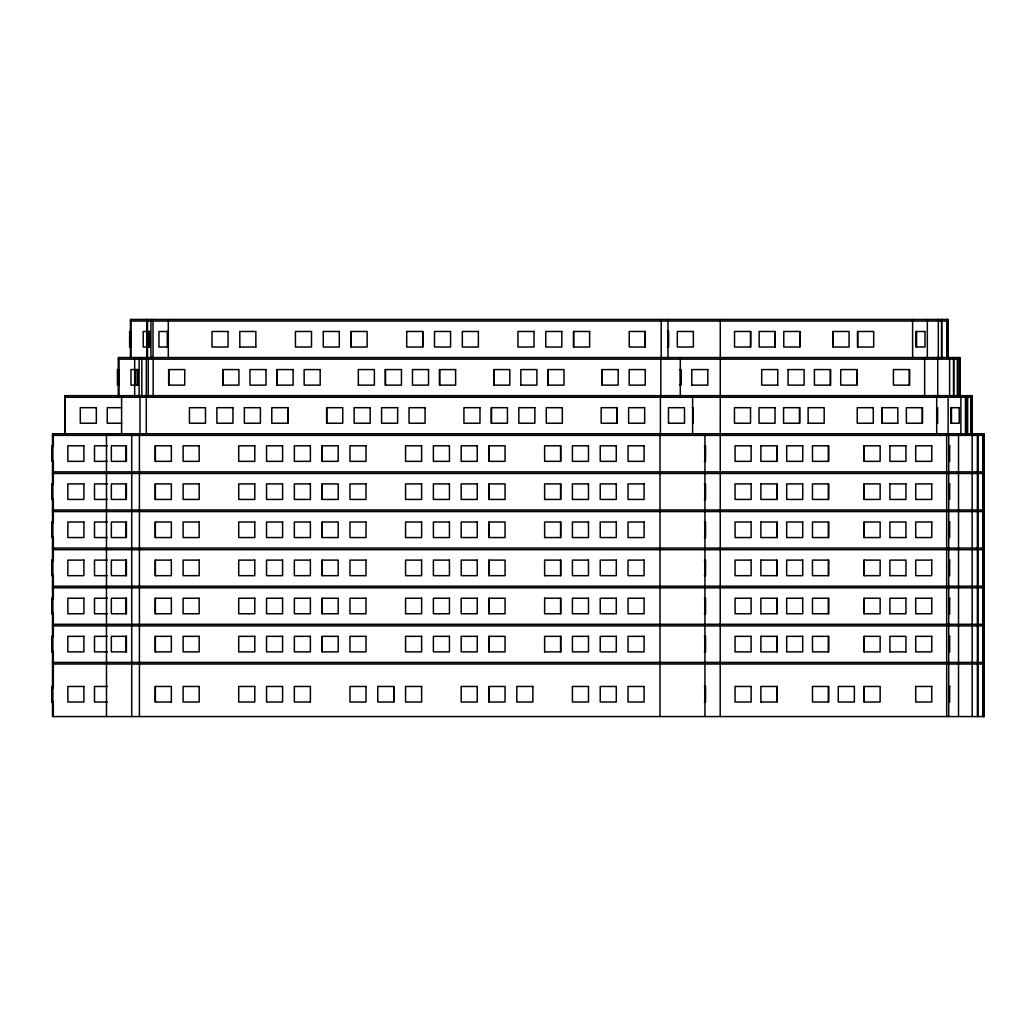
<?xml version="1.0" encoding="UTF-8"?>
<svg xmlns="http://www.w3.org/2000/svg" width="1036" height="1036" viewBox="0 0 1036 1036"><rect width="100%" height="100%" fill="white"/><g stroke="black" fill="none" stroke-linecap="round" stroke-linejoin="round"><path stroke-width="1.5" d="M130.445 321.043L948.005 321.043M351.062 331.481L367.132 331.481L367.132 347.021L351.062 347.021L351.062 331.481L351.087 347.021M406.695 331.481L422.753 331.481L422.753 347.021L406.695 347.021L406.721 331.481M589.639 331.481L573.581 331.481L573.581 347.021L589.639 347.021L589.613 331.481M645.273 331.481L629.215 331.481L629.24 347.021L645.273 347.021L645.273 331.481L645.247 347.021M667.443 331.481L668.608 331.481L668.608 347.021L667.443 347.021M750.608 331.481L734.537 331.481L734.537 347.021L750.608 347.021L750.608 331.481L750.556 347.021M775.213 331.481L759.155 331.481L759.155 347.021L775.213 347.021L775.213 331.481L775.174 347.021M799.831 331.481L783.773 331.481L783.773 347.021L799.831 347.021L799.831 331.481L799.779 347.021M832.996 331.481L849.067 331.481L849.067 347.021L832.996 347.021L832.996 331.481L833.048 347.021M857.614 331.481L873.685 331.481L873.685 347.021L857.614 347.021L857.614 331.481L857.666 347.021M239.808 347.021L255.866 347.021M118.285 359.155L680.289 359.155M680.859 359.155L960.087 359.155M168.7 369.58L184.758 369.58L184.732 385.133L168.7 385.133L168.7 369.58L168.726 385.133M222.869 369.58L238.927 369.58L238.902 385.133L222.869 385.133L222.869 369.58L222.895 385.133M385.392 369.58L401.463 369.58L401.437 385.133L385.392 385.133L385.392 369.58L385.418 385.133M493.745 369.58L509.803 369.58L509.803 385.133L493.745 385.133L493.745 369.58L493.771 385.133M547.914 369.58L563.985 369.58L563.985 385.133L547.914 385.133L547.914 369.58L547.94 385.133M679.745 369.58L680.924 369.58L680.924 385.133L679.745 385.133M707.834 369.58L691.763 369.58L691.815 385.133M788.046 369.58L804.117 369.58L804.117 385.133L788.046 385.133L788.098 369.58M830.458 369.58L814.387 369.58L814.438 385.133L830.458 385.133L830.458 369.58L830.406 385.133M856.785 369.58L840.727 369.58L840.727 385.133L856.785 385.133L856.785 369.58L856.746 385.133M909.466 369.58L893.408 369.58L893.446 385.133L909.466 385.133L909.466 369.58L909.414 385.133M358.301 385.133L374.372 385.133L374.372 369.58L358.301 369.58L358.339 385.133M520.836 385.133L536.894 385.133L536.894 369.58L520.836 369.58L520.862 385.133M691.763 385.133L707.834 385.133L707.782 369.58M777.777 385.133L761.706 385.133L761.706 369.58L777.777 369.58L777.725 385.133M64.815 397.267L692.618 397.267M693.175 397.267L972.144 397.267M121.691 407.692L107.252 407.692L107.252 423.232L121.691 423.232M205.504 407.692L189.446 407.692L189.446 423.232L205.504 423.232L205.478 407.692M244.341 407.692L260.399 407.692L260.399 423.232L244.341 423.232L244.366 407.692M287.853 407.692L271.782 407.692L271.782 423.232L287.853 423.232L287.853 407.692L287.827 423.232M326.677 407.692L342.748 407.692L342.748 423.232L326.677 423.232L326.677 407.692L326.716 423.232M617.223 407.692L601.165 407.692L601.165 423.232L617.223 423.232L617.223 407.692L617.197 423.232M644.664 407.692L628.606 407.692L628.606 423.232L644.664 423.232L644.638 407.692M692.437 407.692L693.239 407.692L693.239 423.232L692.437 423.232M922.39 407.692L906.332 407.692L906.383 423.232L922.39 423.232L922.39 407.692L922.351 423.232M936.829 407.692L937.632 407.692L937.632 423.232L936.829 423.232M668.466 423.232L684.524 423.232L684.498 407.692L668.466 407.692L668.492 423.232M808.119 423.232L824.177 423.232L824.177 407.692L808.119 407.692L808.158 423.232M897.836 423.232L881.778 423.232L881.778 407.692L897.836 407.692L897.798 423.232M52.512 435.366L984.2 435.366M52.94 445.804L51.8 445.804L51.8 461.344L52.94 461.344M107.343 445.804L94.509 445.804L94.509 461.344L107.343 461.344M171.367 445.804L155.296 445.804L155.296 461.344L171.367 461.344L171.341 445.804M310.399 445.804L294.341 445.804L294.366 461.344L310.399 461.344L310.373 445.804M322.144 445.804L338.215 445.804L338.189 461.344L322.144 461.344L322.144 445.804L322.17 461.344M488.992 445.804L505.063 445.804L505.037 461.344L488.992 461.344L488.992 445.804L489.018 461.344M704.376 445.804L705.542 445.804L705.542 461.344L704.376 461.344M760.864 445.804L776.922 445.804L776.922 461.344L760.864 461.344L760.916 445.804M828.541 445.804L812.47 445.804L812.522 461.344L828.541 461.344L828.541 445.804L828.489 461.344M864.089 445.804L880.16 445.804L880.108 461.344L864.089 461.344L864.089 445.804L864.141 461.344M889.898 445.804L905.956 445.804M544.612 461.344L560.67 461.344L560.67 445.804L544.612 445.804L544.638 461.344M52.512 471.872L984.2 471.872M52.512 473.478L984.2 473.478M52.94 483.903L51.8 483.903L51.8 499.443L52.94 499.443M107.343 483.903L94.509 483.903L94.509 499.443L107.343 499.443M310.399 483.903L294.341 483.903L294.366 499.443L310.399 499.443L310.373 483.903M322.144 483.903L338.215 483.903L338.215 499.443L322.144 499.443L322.144 483.903L322.17 499.443M488.992 483.903L505.063 483.903L505.063 499.443L488.992 499.443L488.992 483.903L489.018 499.443M704.376 483.903L705.542 483.903L705.542 499.443L704.376 499.443M760.864 483.903L776.922 483.903L776.922 499.443L760.864 499.443L760.916 483.903M828.541 483.903L812.47 483.903L812.47 499.443L828.541 499.443L828.541 483.903L828.489 499.443M864.089 483.903L880.16 483.903L880.108 499.443L864.089 499.443L864.089 483.903L864.141 499.443M889.898 483.903L905.956 483.903M171.367 499.443L155.296 499.443L155.296 483.903L171.367 483.903L171.341 499.443M544.612 499.443L560.67 499.443L560.67 483.903L544.612 483.903L544.638 499.443M52.512 509.984L984.2 509.984M52.512 511.577L984.2 511.577M52.94 522.014L51.8 522.014L51.8 537.554L52.94 537.554M107.343 522.014L94.509 522.014L94.509 537.554L107.343 537.554M310.399 522.014L294.341 522.014L294.341 537.554L310.399 537.554L310.373 522.014M322.144 522.014L338.215 522.014L338.189 537.554L322.144 537.554L322.144 522.014L322.17 537.554M488.992 522.014L505.063 522.014L505.037 537.554L488.992 537.554L488.992 522.014L489.018 537.554M704.376 522.014L705.542 522.014L705.542 537.554L704.376 537.554M760.864 522.014L776.922 522.014L776.922 537.554L760.864 537.554L760.916 522.014M828.541 522.014L812.47 522.014L812.47 537.554L828.541 537.554L828.541 522.014L828.489 537.554M864.089 522.014L880.16 522.014L880.108 537.554L864.089 537.554L864.089 522.014L864.141 537.554M171.367 537.554L155.296 537.554L155.296 522.014L171.367 522.014L171.341 537.554M544.612 537.554L560.67 537.554L560.67 522.014L544.612 522.014L544.638 537.554M889.898 537.554L905.956 537.554M52.512 548.083L984.2 548.083M52.512 549.689L984.2 549.689M52.94 560.113L51.8 560.113L51.8 575.666L52.94 575.666M107.343 560.113L94.509 560.113L94.509 575.666L107.343 575.666M171.367 560.113L155.296 560.113L155.296 575.666L171.367 575.666L171.341 560.113M310.399 560.113L294.341 560.113L294.341 575.666L310.399 575.666L310.373 560.113M322.144 560.113L338.215 560.113L338.215 575.666L322.144 575.666L322.144 560.113L322.17 575.666M488.992 560.113L505.063 560.113L505.063 575.666L488.992 575.666L488.992 560.113L489.018 575.666M704.376 560.113L705.542 560.113L705.542 575.666L704.376 575.666M760.864 560.113L776.922 560.113L776.922 575.666L760.864 575.666L760.916 560.113M828.541 560.113L812.47 560.113L812.47 575.666L828.541 575.666L828.541 560.113L828.489 575.666M864.089 560.113L880.16 560.113L880.108 575.666L864.089 575.666L864.089 560.113L864.141 575.666M544.612 575.666L560.67 575.666L560.67 560.113L544.612 560.113L544.638 575.666M889.898 575.666L905.956 575.666M52.512 586.195L984.2 586.195M52.512 587.8L984.2 587.8M52.94 598.225L51.8 598.225L51.8 613.765L52.94 613.765M107.343 598.225L94.509 598.225L94.509 613.765L107.343 613.765M171.367 598.225L155.296 598.225L155.296 613.765L171.367 613.765L171.341 598.225M310.399 598.225L294.341 598.225L294.366 613.765L310.399 613.765L310.373 598.225M322.144 598.225L338.215 598.225L338.189 613.765L322.144 613.765L322.144 598.225L322.17 613.765M488.992 598.225L505.063 598.225L505.063 613.765L488.992 613.765L488.992 598.225L489.018 613.765M544.612 598.225L560.67 598.225L560.67 613.765L544.612 613.765L544.638 598.225M704.376 598.225L705.542 598.225L705.542 613.765L704.376 613.765M828.541 598.225L812.47 598.225L812.47 613.765L828.541 613.765L828.541 598.225L828.489 613.765M864.089 598.225L880.16 598.225L880.108 613.765L864.089 613.765L864.089 598.225L864.141 613.765M905.956 598.225L889.898 598.225L889.95 613.765M760.864 613.765L776.922 613.765L776.922 598.225L760.864 598.225L760.916 613.765M889.898 613.765L905.956 613.765L905.917 598.225M52.512 624.294L984.2 624.294M52.512 625.899L984.2 625.899M52.94 636.337L51.8 636.337L51.8 651.877L52.94 651.877M107.343 636.337L94.509 636.337L94.509 651.877L107.343 651.877M171.367 636.337L155.296 636.337L155.296 651.877L171.367 651.877L171.341 636.337M310.399 636.337L294.341 636.337L294.366 651.877L310.399 651.877L310.373 636.337M322.144 636.337L338.215 636.337L338.215 651.877L322.144 651.877L322.144 636.337L322.17 651.877M488.992 636.337L505.063 636.337L505.037 651.877L488.992 651.877L488.992 636.337L489.018 651.877M704.376 636.337L705.542 636.337L705.542 651.877L704.376 651.877M760.864 636.337L776.922 636.337L776.922 651.877L760.864 651.877L760.916 636.337M828.541 636.337L812.47 636.337L812.522 651.877L828.541 651.877L828.541 636.337L828.489 651.877M864.089 636.337L880.16 636.337L880.108 651.877L864.089 651.877L864.089 636.337L864.141 651.877M544.612 651.877L560.67 651.877L560.67 636.337L544.612 636.337L544.638 651.877M889.898 651.877L905.956 651.877M52.512 662.405L984.2 662.405M52.512 664.011L984.2 664.011M52.94 686.467L51.8 686.467L51.8 702.019L52.94 702.019M107.343 686.467L94.509 686.467L94.509 702.019L107.343 702.019M393.822 686.467L377.764 686.467L377.764 702.019L393.822 702.019L393.822 686.467L393.797 702.019M488.992 686.467L505.063 686.467L505.037 702.019L488.992 702.019L488.992 686.467L489.018 702.019M704.376 686.467L705.542 686.467L705.542 702.019L704.376 702.019M828.541 686.467L812.47 686.467L812.522 702.019L828.541 702.019L828.541 686.467L828.489 702.019M864.089 686.467L880.16 686.467L880.108 702.019L864.089 702.019L864.089 686.467L864.141 702.019M171.367 702.019L155.296 702.019L155.296 686.467L171.367 686.467L171.341 702.019M310.399 702.019L294.341 702.019L294.341 686.467L310.399 686.467L310.373 702.019M760.864 702.019L776.922 702.019L776.922 686.467L760.864 686.467L760.916 702.019M983.475 435.366L983.475 433.76L983.475 716.562M982.75 433.76L982.75 716.562M978.049 433.76L978.023 716.562M977.401 433.76L977.401 716.562M976.935 433.76L976.935 435.366M975.446 433.76L975.446 435.366M972.713 433.76L972.713 435.366M972.182 716.562L972.144 395.661L64.815 395.661L64.815 433.76M971.651 395.661L971.651 433.76M971.47 395.661L971.47 433.76M970.965 395.661L970.965 433.76M970.033 433.76L970.033 435.366M967.663 395.661L967.663 433.76M966.394 433.76L966.394 435.366M965.94 395.661L965.94 433.76M965.448 395.661L965.448 433.76M960.903 395.661L960.903 433.76M960.087 395.661L960.087 357.55L118.285 357.55L118.285 395.661M959.465 357.55L959.465 395.661M959.181 357.55L959.181 395.661M958.52 433.76L958.52 716.562M957.316 357.55L957.316 395.661M953.845 357.55L953.845 395.661M953.496 357.55L953.496 395.661M951.462 407.692L951.462 423.232M949.611 357.55L949.611 395.661M948.717 433.76L948.717 716.562M948.121 395.661L948.121 433.76M948.005 357.55L948.005 319.438L130.445 319.438L130.445 332.155M946.956 319.438L946.956 357.55M946.684 433.76L946.684 716.562M941.737 319.438L941.737 357.55M941.543 319.438L941.543 357.55M938.318 319.438L938.318 357.55M937.722 357.55L937.722 395.661M936.686 395.661L936.686 433.76M927.324 319.438L927.324 357.55M924.643 357.55L924.643 395.661M916.575 331.481L916.575 347.021M912.612 319.438L912.612 357.55M905.917 445.804L905.956 461.344L889.898 461.344L889.95 445.804M905.917 483.903L905.956 499.443L889.898 499.443L889.95 483.903M905.917 537.554L905.956 522.014L889.898 522.014L889.95 537.554M905.917 575.666L905.956 560.113L889.898 560.113L889.95 575.666M905.917 651.877L905.956 636.337L889.898 636.337L889.95 651.877M881.83 407.692L881.83 423.232M799.572 407.692L799.572 423.232M776.883 445.804L776.883 461.344M776.883 483.903L776.883 499.443M776.883 522.014L776.883 537.554M776.883 560.113L776.883 575.666M776.883 598.225L776.883 613.765M776.883 636.337L776.883 651.877M776.883 686.467L776.883 702.019M720.279 319.438L720.201 716.562M705.179 445.804L705.179 461.344M705.179 483.903L705.179 499.443M705.179 522.014L705.179 537.554M705.179 560.113L705.179 575.666M705.179 598.225L705.179 613.765M705.179 636.337L705.179 651.877M705.179 686.467L705.179 702.019M704.946 433.76L704.946 716.562M704.739 445.804L704.739 461.344M704.739 483.903L704.739 499.443M704.739 522.014L704.739 537.554M704.739 560.113L704.739 575.666M704.739 598.225L704.739 613.765M704.739 636.337L704.739 651.877M704.739 686.467L704.739 702.019M703.871 433.76L703.871 435.366M692.864 407.692L692.864 423.232M692.618 395.661L692.618 433.76M680.548 369.58L680.548 385.133M680.289 357.55L680.289 395.661M668.246 331.481L668.246 347.021M667.961 319.438L667.961 357.55M667.806 331.481L667.806 347.021M661.188 319.438L661.188 357.55M660.8 357.55L660.8 395.661M660.398 395.661L660.398 433.76M660.01 433.76L660.01 716.562M602.123 369.58L602.123 385.133M573.607 331.481L573.607 347.021M560.644 445.804L560.644 461.344M560.644 483.903L560.644 499.443M560.644 522.014L560.644 537.554M560.644 560.113L560.644 575.666M560.644 598.225L560.644 613.765M560.644 636.337L560.644 651.877M491.401 407.692L491.401 423.232M439.601 369.58L439.601 385.133M422.727 331.481L422.727 347.021M277.065 369.58L277.065 385.133M255.84 347.021L255.866 331.481L239.808 331.481L239.834 347.021M168.298 319.438L168.298 357.55M167.275 331.481L167.275 347.021M155.322 445.804L155.322 461.344M155.322 483.903L155.322 499.443M155.322 522.014L155.322 537.554M155.322 560.113L155.322 575.666M155.322 598.225L155.322 613.765M155.322 636.337L155.322 651.877M155.322 686.467L155.322 702.019M153.173 357.55L153.173 395.661M153.017 319.438L153.017 357.55M150.932 319.438L150.932 357.55M149.003 331.481L149.003 347.021M148.239 357.55L148.239 395.661M147.565 331.481L147.565 347.021M147.539 319.438L147.539 357.55M146.736 319.438L146.736 357.55M146.296 357.55L146.296 433.76M141.841 357.55L141.841 395.661M139.977 395.661L139.977 433.76M139.42 433.76L139.42 716.562M139.109 357.55L139.109 395.661M137.063 369.58L137.063 385.133M134.822 369.58L134.822 385.133M134.667 357.55L134.667 395.661M131.714 433.76L131.714 716.562M130.912 319.438L130.912 357.55M130.445 346.438L130.445 357.55M129.824 331.481L129.824 347.021M126.081 445.804L126.081 461.344M126.081 483.903L126.081 499.443M126.081 522.014L126.081 537.554M126.081 560.113L126.081 575.666M126.081 598.225L126.081 613.765M126.081 636.337L126.081 651.877M121.6 395.661L121.6 433.76M119.464 433.76L119.438 435.366M119.011 357.55L119.011 395.661M118.531 369.58L118.467 385.133M117.91 369.58L117.91 385.133M117.664 369.58L117.728 385.133M115.475 433.76L115.475 435.366M114.983 433.76L114.983 435.366M111.525 433.76L111.525 435.366M110.541 433.76L110.541 435.366M106.475 433.76L106.475 716.562M65.113 395.661L65.113 433.76M53.328 433.76L53.328 446.477M53.328 460.761L53.328 484.589M53.328 498.873L53.328 522.688M53.328 536.972L53.328 560.8M53.328 575.084L53.328 598.899M53.328 613.183L53.328 637.01M53.328 651.294L53.328 687.891M53.328 702.227L53.328 716.562M52.603 445.804L52.603 461.344M52.603 483.903L52.603 499.443M52.603 522.014L52.603 537.554M52.603 560.113L52.603 575.666M52.603 598.225L52.603 613.765M52.603 636.337L52.603 651.877M52.603 686.467L52.603 702.019M52.137 445.804L52.137 461.344M52.137 483.903L52.137 499.443M52.137 522.014L52.137 537.554M52.137 560.113L52.137 575.666M52.137 598.225L52.137 613.765M52.137 636.337L52.137 651.877M52.137 686.467L52.137 702.019M130.627 331.481L129.629 331.481L129.629 347.021L130.627 347.021L130.627 331.481M149.806 331.481L143.214 331.481L143.214 347.021L149.806 347.021L149.806 331.481M167.961 331.481L158.948 331.481L158.948 347.021L167.961 347.021L167.961 331.481M228.049 331.481L211.991 331.481L212.017 347.021L228.049 347.021L228.049 331.481M311.499 331.481L295.428 331.481L295.454 347.021L311.499 347.021L311.499 331.481M339.316 331.481L323.245 331.481L323.271 347.021L339.316 347.021L339.29 331.481M450.569 331.481L434.511 331.481L434.511 347.021L450.569 347.021L450.569 331.481M478.386 331.481L462.328 331.481L462.328 347.021L478.386 347.021L478.36 331.481M534.019 331.481L517.948 331.481L517.948 347.021L534.019 347.021L534.019 331.481M561.823 331.481L545.765 331.481L545.765 347.021L561.823 347.021L561.797 331.481M693.369 331.481L677.311 331.481L677.311 347.021L693.369 347.021L693.33 331.481M924.98 331.481L915.902 331.481L915.902 347.021L924.98 347.021L924.98 331.481M118.713 369.58L117.482 369.58L117.482 385.133L118.713 385.133L118.713 369.58M137.866 369.58L130.989 369.58L130.989 385.133L137.866 385.133L137.866 369.58M266.019 369.58L249.961 369.58L249.961 385.133L266.019 385.133L265.993 369.58M293.11 369.58L277.039 369.58L277.039 385.133L293.11 385.133L293.11 369.58M320.189 369.58L304.131 369.58L304.157 385.133L320.189 385.133L320.163 369.58M428.541 369.58L412.483 369.58L412.483 385.133L428.541 385.133L428.515 369.58M455.633 369.58L439.575 369.58L439.575 385.133L455.633 385.133L455.607 369.58M618.155 369.58L602.097 369.58L602.097 385.133L618.155 385.133L618.155 369.58M645.247 369.58L629.176 369.58L629.176 385.133L645.247 385.133L645.247 369.58M96.348 407.692L80.29 407.692L80.303 423.232L96.348 423.232L96.335 407.692M232.958 407.692L216.887 407.692L216.887 423.232L232.958 423.232L232.958 407.692M370.189 407.692L354.131 407.692L354.157 423.232L370.189 423.232L370.163 407.692M397.643 407.692L381.585 407.692L381.585 423.232L397.643 423.232L397.643 407.692M425.084 407.692L409.026 407.692L409.052 423.232L425.084 423.232L425.058 407.692M479.979 407.692L463.921 407.692L463.921 423.232L479.979 423.232L479.979 407.692M507.433 407.692L491.375 407.692L491.375 423.232L507.433 423.232L507.433 407.692M534.874 407.692L518.816 407.692L518.816 423.232L534.874 423.232L534.848 407.692M562.328 407.692L546.27 407.692L546.296 423.232L562.328 423.232L562.328 407.692M750.517 407.692L734.459 407.692L734.459 423.232L750.517 423.232L750.517 407.692M775.07 407.692L759.012 407.692L759.051 423.232L775.07 423.232L775.019 407.692M799.624 407.692L783.566 407.692L783.566 423.232L799.624 423.232L799.624 407.692M873.283 407.692L857.225 407.692L857.225 423.232L873.283 423.232L873.283 407.692M959.232 407.692L950.763 407.692L950.763 423.232L959.232 423.232L959.232 407.692M984.2 433.76L52.512 433.76L52.512 716.562L984.2 716.562L984.2 433.76M83.903 445.804L67.845 445.804L67.858 461.344L83.903 461.344L83.89 445.804M126.405 445.804L111.344 445.804L111.344 461.344L126.405 461.344L126.405 445.804M199.171 445.804L183.113 445.804L183.139 461.344L199.171 461.344L199.145 445.804M254.791 445.804L238.72 445.804L238.72 461.344L254.791 461.344L254.791 445.804M282.595 445.804L266.537 445.804L266.563 461.344L282.595 461.344L282.595 445.804M366.019 445.804L349.961 445.804L349.961 461.344L366.019 461.344L366.019 445.804M421.639 445.804L405.568 445.804L405.568 461.344L421.639 461.344L421.613 445.804M449.443 445.804L433.385 445.804L433.385 461.344L449.443 461.344L449.443 445.804M477.246 445.804L461.188 445.804L461.188 461.344L477.246 461.344L477.22 445.804M588.487 445.804L572.416 445.804L572.416 461.344L588.487 461.344L588.461 445.804M616.29 445.804L600.232 445.804L600.258 461.344L616.29 461.344L616.265 445.804M644.094 445.804L628.036 445.804L628.062 461.344L644.094 461.344L644.068 445.804M751.126 445.804L735.055 445.804L735.107 461.344L751.126 461.344L751.126 445.804M802.732 445.804L786.674 445.804L786.712 461.344L802.732 461.344L802.732 445.804M931.765 445.804L915.707 445.804L915.707 461.344L931.765 461.344L931.765 445.804M949.662 445.804L948.859 445.804L948.859 461.344L949.662 461.344L949.662 445.804M83.903 483.903L67.845 483.903L67.845 499.443L83.903 499.443L83.903 483.903M126.405 483.903L111.344 483.903L111.344 499.443L126.405 499.443L126.405 483.903M199.171 483.903L183.113 483.903L183.139 499.443L199.171 499.443L199.171 483.903M254.791 483.903L238.72 483.903L238.746 499.443L254.791 499.443L254.791 483.903M282.595 483.903L266.537 483.903L266.563 499.443L282.595 499.443L282.595 483.903M366.019 483.903L349.961 483.903L349.987 499.443L366.019 499.443L365.993 483.903M421.639 483.903L405.568 483.903L405.568 499.443L421.639 499.443L421.613 483.903M449.443 483.903L433.385 483.903L433.385 499.443L449.443 499.443L449.417 483.903M477.246 483.903L461.188 483.903L461.214 499.443L477.246 499.443L477.246 483.903M588.487 483.903L572.416 483.903L572.442 499.443L588.487 499.443L588.461 483.903M616.29 483.903L600.232 483.903L600.232 499.443L616.29 499.443L616.265 483.903M644.094 483.903L628.036 483.903L628.062 499.443L644.094 499.443L644.068 483.903M751.126 483.903L735.055 483.903L735.055 499.443L751.126 499.443L751.126 483.903M802.732 483.903L786.674 483.903L786.712 499.443L802.732 499.443L802.732 483.903M931.765 483.903L915.707 483.903L915.746 499.443L931.765 499.443L931.714 483.903M949.662 483.903L948.859 483.903L948.859 499.443L949.662 499.443L949.662 483.903M83.903 522.014L67.845 522.014L67.845 537.554L83.903 537.554L83.903 522.014M126.405 522.014L111.344 522.014L111.344 537.554L126.405 537.554L126.405 522.014M199.171 522.014L183.113 522.014L183.113 537.554L199.171 537.554L199.145 522.014M254.791 522.014L238.72 522.014L238.746 537.554L254.791 537.554L254.765 522.014M282.595 522.014L266.537 522.014L266.537 537.554L282.595 537.554L282.595 522.014M366.019 522.014L349.961 522.014L349.987 537.554L366.019 537.554L366.019 522.014M421.639 522.014L405.568 522.014L405.568 537.554L421.639 537.554L421.613 522.014M449.443 522.014L433.385 522.014L433.411 537.554L449.443 537.554L449.417 522.014M477.246 522.014L461.188 522.014L461.188 537.554L477.246 537.554L477.246 522.014M588.487 522.014L572.416 522.014L572.416 537.554L588.487 537.554L588.461 522.014M616.29 522.014L600.232 522.014L600.232 537.554L616.29 537.554L616.29 522.014M644.094 522.014L628.036 522.014L628.062 537.554L644.094 537.554L644.068 522.014M751.126 522.014L735.055 522.014L735.107 537.554L751.126 537.554L751.126 522.014M802.732 522.014L786.674 522.014L786.674 537.554L802.732 537.554L802.68 522.014M931.765 522.014L915.707 522.014L915.746 537.554L931.765 537.554L931.765 522.014M949.662 522.014L948.859 522.014L948.859 537.554L949.662 537.554L949.662 522.014M83.903 560.113L67.845 560.113L67.845 575.666L83.903 575.666L83.89 560.113M126.405 560.113L111.344 560.113L111.344 575.666L126.405 575.666L126.405 560.113M199.171 560.113L183.113 560.113L183.113 575.666L199.171 575.666L199.171 560.113M254.791 560.113L238.72 560.113L238.72 575.666L254.791 575.666L254.765 560.113M282.595 560.113L266.537 560.113L266.537 575.666L282.595 575.666L282.595 560.113M366.019 560.113L349.961 560.113L349.961 575.666L366.019 575.666L365.993 560.113M421.639 560.113L405.568 560.113L405.568 575.666L421.639 575.666L421.613 560.113M449.443 560.113L433.385 560.113L433.385 575.666L449.443 575.666L449.417 560.113M477.246 560.113L461.188 560.113L461.214 575.666L477.246 575.666L477.22 560.113M588.487 560.113L572.416 560.113L572.416 575.666L588.487 575.666L588.461 560.113M616.29 560.113L600.232 560.113L600.258 575.666L616.29 575.666L616.29 560.113M644.094 560.113L628.036 560.113L628.036 575.666L644.094 575.666L644.068 560.113M751.126 560.113L735.055 560.113L735.055 575.666L751.126 575.666L751.126 560.113M802.732 560.113L786.674 560.113L786.674 575.666L802.732 575.666L802.68 560.113M931.765 560.113L915.707 560.113L915.746 575.666L931.765 575.666L931.765 560.113M949.662 560.113L948.859 560.113L948.859 575.666L949.662 575.666L949.662 560.113M83.903 598.225L67.845 598.225L67.845 613.765L83.903 613.765L83.903 598.225M126.405 598.225L111.344 598.225L111.344 613.765L126.405 613.765L126.405 598.225M199.171 598.225L183.113 598.225L183.113 613.765L199.171 613.765L199.145 598.225M254.791 598.225L238.72 598.225L238.72 613.765L254.791 613.765L254.791 598.225M282.595 598.225L266.537 598.225L266.563 613.765L282.595 613.765L282.569 598.225M366.019 598.225L349.961 598.225L349.961 613.765L366.019 613.765L365.993 598.225M421.639 598.225L405.568 598.225L405.568 613.765L421.639 613.765L421.639 598.225M449.443 598.225L433.385 598.225L433.385 613.765L449.443 613.765L449.443 598.225M477.246 598.225L461.188 598.225L461.188 613.765L477.246 613.765L477.246 598.225M588.487 598.225L572.416 598.225L572.416 613.765L588.487 613.765L588.461 598.225M616.29 598.225L600.232 598.225L600.258 613.765L616.29 613.765L616.29 598.225M644.094 598.225L628.036 598.225L628.062 613.765L644.094 613.765L644.068 598.225M751.126 598.225L735.055 598.225L735.107 613.765L751.126 613.765L751.074 598.225M802.732 598.225L786.674 598.225L786.674 613.765L802.732 613.765L802.68 598.225M931.765 598.225L915.707 598.225L915.746 613.765L931.765 613.765L931.765 598.225M949.662 598.225L948.859 598.225L948.859 613.765L949.662 613.765L949.662 598.225M83.903 636.337L67.845 636.337L67.845 651.877L83.903 651.877L83.89 636.337M126.405 636.337L111.344 636.337L111.344 651.877L126.405 651.877L126.405 636.337M199.171 636.337L183.113 636.337L183.139 651.877L199.171 651.877L199.171 636.337M254.791 636.337L238.72 636.337L238.72 651.877L254.791 651.877L254.765 636.337M282.595 636.337L266.537 636.337L266.537 651.877L282.595 651.877L282.569 636.337M366.019 636.337L349.961 636.337L349.987 651.877L366.019 651.877L366.019 636.337M421.639 636.337L405.568 636.337L405.568 651.877L421.639 651.877L421.613 636.337M449.443 636.337L433.385 636.337L433.385 651.877L449.443 651.877L449.417 636.337M477.246 636.337L461.188 636.337L461.214 651.877L477.246 651.877L477.246 636.337M588.487 636.337L572.416 636.337L572.442 651.877L588.487 651.877L588.487 636.337M616.29 636.337L600.232 636.337L600.232 651.877L616.29 651.877L616.29 636.337M644.094 636.337L628.036 636.337L628.036 651.877L644.094 651.877L644.094 636.337M751.126 636.337L735.055 636.337L735.055 651.877L751.126 651.877L751.074 636.337M802.732 636.337L786.674 636.337L786.712 651.877L802.732 651.877L802.68 636.337M931.765 636.337L915.707 636.337L915.746 651.877L931.765 651.877L931.765 636.337M949.662 636.337L948.859 636.337L948.859 651.877L949.662 651.877L949.662 636.337M83.903 686.467L67.845 686.467L67.858 702.019L83.903 702.019L83.89 686.467M199.171 686.467L183.113 686.467L183.113 702.019L199.171 702.019L199.171 686.467M254.791 686.467L238.72 686.467L238.72 702.019L254.791 702.019L254.791 686.467M282.595 686.467L266.537 686.467L266.563 702.019L282.595 702.019L282.595 686.467M366.019 686.467L349.961 686.467L349.961 702.019L366.019 702.019L366.019 686.467M421.639 686.467L405.568 686.467L405.568 702.019L421.639 702.019L421.613 686.467M477.246 686.467L461.188 686.467L461.214 702.019L477.246 702.019L477.22 686.467M532.867 686.467L516.809 686.467L516.809 702.019L532.867 702.019L532.867 686.467M588.487 686.467L572.416 686.467L572.442 702.019L588.487 702.019L588.487 686.467M616.29 686.467L600.232 686.467L600.258 702.019L616.29 702.019L616.29 686.467M644.094 686.467L628.036 686.467L628.036 702.019L644.094 702.019L644.068 686.467M751.126 686.467L735.055 686.467L735.055 702.019L751.126 702.019L751.126 686.467M854.35 686.467L838.279 686.467L838.279 702.019L854.35 702.019L854.35 686.467M931.765 686.467L915.707 686.467L915.746 702.019L931.765 702.019L931.714 686.467M949.662 686.467L948.859 686.467L948.859 702.019L949.662 702.019L949.662 686.467M947.461 357.55L947.461 319.438L947.383 357.55"/></g></svg>
